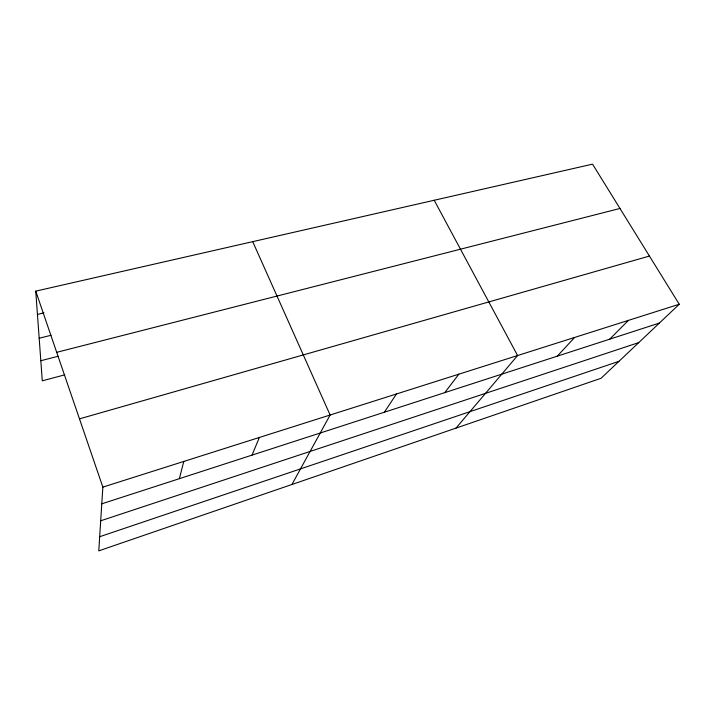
<?xml version="1.0" encoding="UTF-8"?>
<svg xmlns="http://www.w3.org/2000/svg" width="715" height="715" viewBox="0 0 715 715"><rect width="100%" height="100%" fill="white"/><g stroke="black" fill="none" stroke-linecap="round" stroke-linejoin="round"><path stroke-width="1.07" d="M35.75 291.139L102.853 487.121L98.777 550.854L601.074 378.271L679.25 304.25L592.547 164.146L35.75 291.139L42.283 380.818L64.725 374.857M179.367 478.675L183.782 461.452M252.029 455.124L259.366 437.464M291.926 484.493L330.116 415.022L252.717 241.652M384.357 412.224L396.476 393.965M444.775 392.642L458.851 374.177M456 428.115L517.589 355.543L434.202 200.263M557.28 356.168L574.619 337.444M609.725 339.16L628.413 320.374M99.689 536.715L618.976 361.325M100.699 520.788L638.745 342.601M101.789 503.825L659.373 323.073M102.853 487.121L679.25 304.25M79.481 418.856L649.426 256.059M40.818 360.726L58.04 356.293M56.7 352.325L619.968 208.467M39.182 338.231L50.971 335.308M37.448 314.421L43.964 312.875"/></g></svg>
